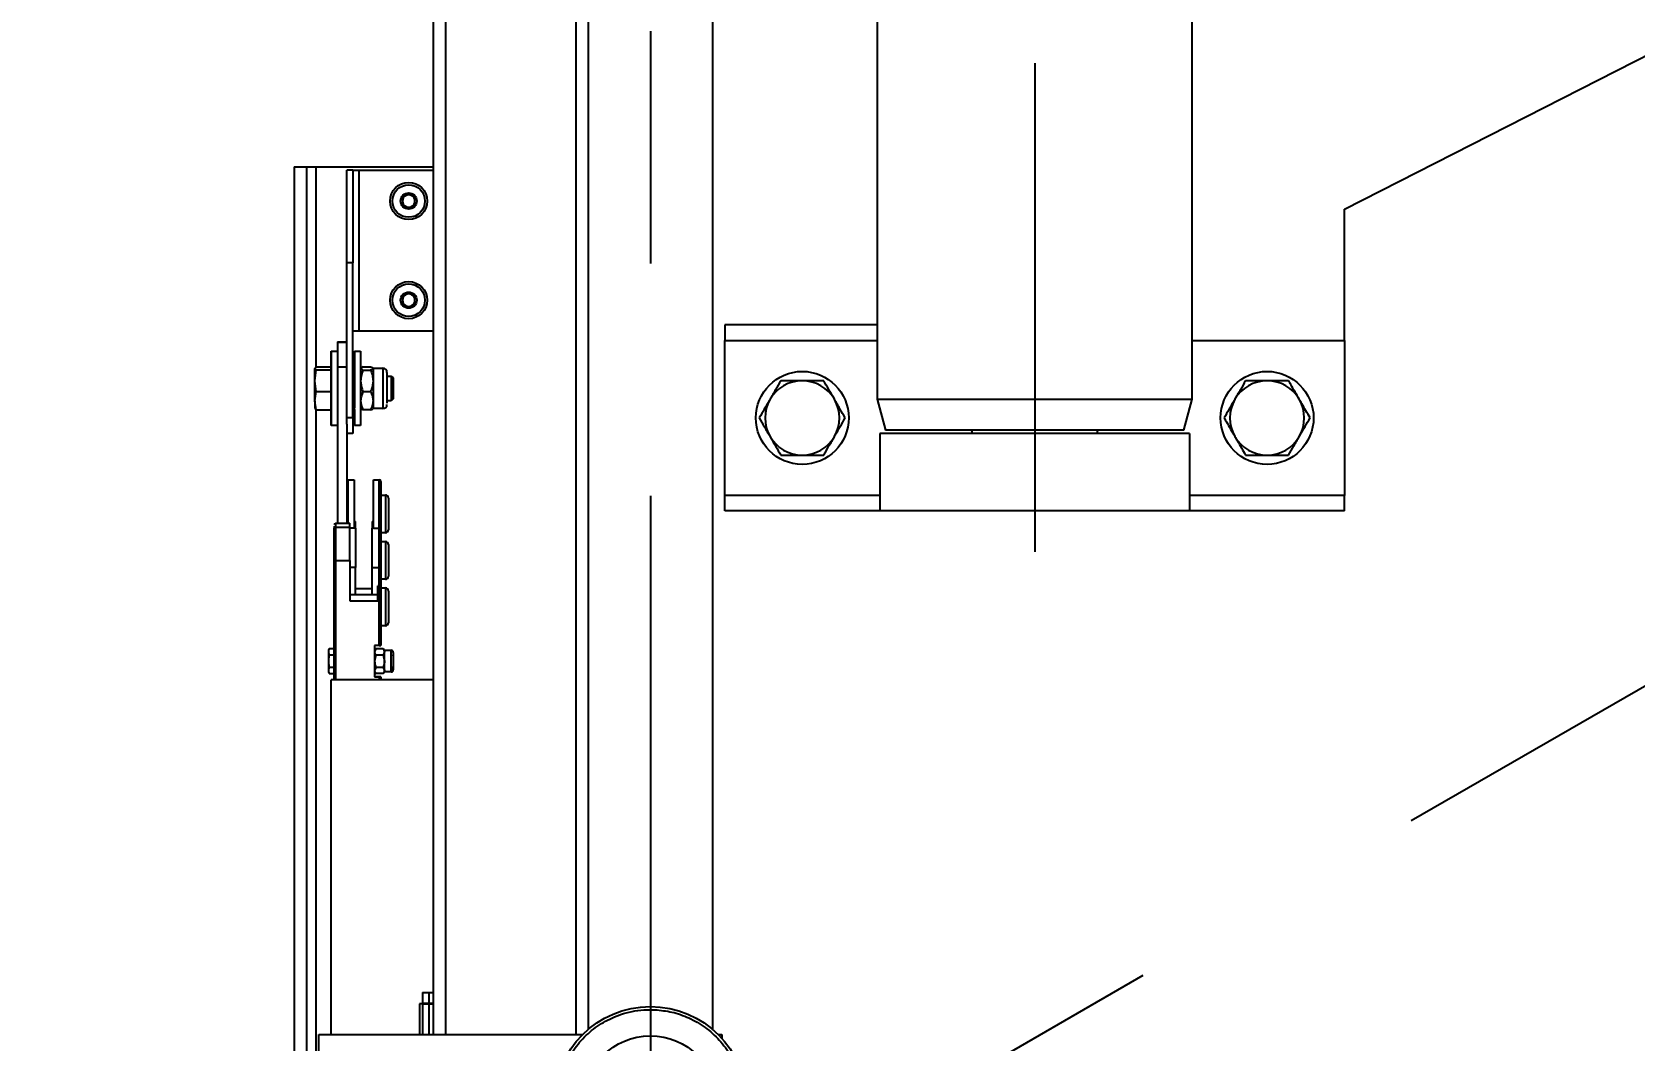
# Model space of a CAD drawing. Header units: inches. Extents: x -347369 to -260369, y 119522 to 149869.
# Drawn here: x -287754 to -287236, y 137729 to 138054 of the extents above; entities that cross this region are included whole.
import ezdxf

# ---------------------------------------------------------------- set-up
doc = ezdxf.new("R2010")
doc.units = ezdxf.units.IN
doc.header["$LTSCALE"] = 300
doc.linetypes.add('CENTRO', pattern=[2, 1.25, -0.25, 0.25, -0.25])
for name, color, linetype in [('ASSI', 254, 'CENTRO'), ('QUOTE', 7, 'Continuous'), ('RULLIERE', 3, 'Continuous')]:
    doc.layers.add(name, color=color, linetype=linetype)
doc.styles.get("Standard").update_dxf_attribs({"font": 'romans.shx'})
doc.dimstyles.new('sc1a100', dxfattribs={"dimscale": 100, "dimtxt": 3, "dimasz": 3, "dimexe": 0, "dimexo": 0, "dimgap": 1, "dimtad": 1, "dimzin": 12, "dimdsep": 46, "dimtxsty": 'Standard', "dimblk": 'CLOSEDBLANK', "dimcen": 1, "dimclrd": 253, "dimclre": 253, "dimclrt": 2, "dimadec": 0, "dimazin": 3, "dimtfac": 1, "dimtmove": 0, "dimatfit": 1, "dimldrblk": 'CLOSEDBLANK', "dimfxl": 1, "dimtolj": 1, "dimtzin": 0, "dimarcsym": 0})

# ---------------------------------------------------------------- blocks, each defined once
blk = doc.blocks.new('_ClosedBlank')
at = {"color": 0, "linetype": 'ByBlock', "lineweight": -2}
for p, q in [((-1, 0.1667), (0, 0)), ((-1, 0.1667), (-1, -0.1667)), ((0, 0), (-1, -0.1667))]:
    blk.add_line(p, q, dxfattribs=at)
blk = doc.blocks.new('*D27')
at = {"layer": 'Defpoints', "color": 0, "transparency": 16777216}
for p in [(-285230.17, 140399.66), (-284017.73, 139699.66), (-287395.23, 137749.66), (-287103.2, 136767.46), (-285230.17, 136499.66)]:
    blk.add_point(p, dxfattribs=at)
at = {"layer": 'QUOTE', "color": 253, "lineweight": -2, "transparency": 16777216}
for p, q in [((-287395.23, 137749.66), (-287753.7, 137542.69)), ((-285230.17, 136499.66), (-285230.17, 136085.73))]:
    blk.add_line(p, q, dxfattribs=at)
blk.add_arc((-285230.17, 138999.66), 2913.92, 215.90144, 264.09856, dxfattribs=at)
at = {"layer": 'QUOTE', "color": 253, "lineweight": -2, "transparency": 16777216, "xscale": 300, "yscale": 300, "zscale": 300}
for p, rotation in [((-287753.7, 137542.69), 122.9507175305296), ((-285230.17, 136085.73), 357.0492824694705)]:
    blk.add_blockref('_ClosedBlank', p, dxfattribs=dict(at, rotation=rotation))
at = {"layer": 'QUOTE', "color": 2, "transparency": 16777216, "insert": (-286562.13, 136692.63), "char_height": 300, "attachment_point": 5, "rotation": 330}
blk.add_mtext('\\A1;60°', dxfattribs=at)
blk = doc.blocks.new('A$Cda148bbc')
at = {"layer": 'ASSI'}
blk.add_line((0, -2400), (0, 1400), dxfattribs=at)
blk = doc.blocks.new('72810824170')
at = {"layer": 'ASSI'}
blk.add_line((-2200, 244.52), (-2200, -1113.22), dxfattribs=at)
at = {"layer": 'RULLIERE'}
for p, q in [((-2250.8, 134), (-2250.8, -1064)), ((-2149.2, -1064), (-2149.2, 134)), ((-2100, -1002.62), (-1300, -595)), ((-2100, -1045), (-2100, -1002.62)), ((-2250.8, -1040), (-2300, -1040)), ((-2300, -1040), (-2300, -1045)), ((-2300, -1095), (-2300, -1045)), ((-2300, -1045), (-2250.8, -1045)), ((-2149.2, -1045), (-2100, -1045)), ((-2100, -1045), (-2100, -1095)), ((-2250.8, -1064), (-2248.12, -1074)), ((-2250.8, -1064), (-2149.2, -1064)), ((-2151.88, -1074), (-2149.2, -1064)), ((-2150, -1075), (-2250, -1075)), ((-2250, -1075), (-2250, -1100)), ((-2151.88, -1074), (-2248.12, -1074)), ((-2220.43, -1074), (-2220.15, -1075)), ((-2179.85, -1075), (-2179.57, -1074)), ((-2150, -1075), (-2150, -1100)), ((-2250, -1095), (-2300, -1095)), ((-2300, -1100), (-2300, -1095)), ((-2100, -1095), (-2150, -1095)), ((-2100, -1100), (-2100, -1095)), ((-2250, -1100), (-2300, -1100)), ((-2150, -1100), (-2250, -1100)), ((-2100, -1100), (-2150, -1100))]:
    blk.add_line(p, q, dxfattribs=at)
for centre in [(-2275, -1070), (-2125, -1070)]:
    blk.add_circle(centre, 15, dxfattribs=at)
for centre, start, end in [((-2275, -1070), 90, 150), ((-2275, -1070), 30, 90), ((-2125, -1070), 90, 150), ((-2125, -1070), 30, 90), ((-2275, -1070), 150, 210), ((-2275, -1070), 330, 30), ((-2125, -1070), 150, 210), ((-2125, -1070), 330, 30), ((-2275, -1070), 210, 270), ((-2275, -1070), 270, 330), ((-2125, -1070), 210, 270), ((-2125, -1070), 270, 330)]:
    blk.add_arc(centre, 12, start, end, dxfattribs=at)
for points, knots in [([(-2281.93, -1058), (-2282.49, -1058.97), (-2283.63, -1060.94), (-2284.8, -1062.97), (-2285.39, -1064)], [0, 0, 0, 0, 0.495458, 1, 1, 1, 1]), ([(-2275, -1058), (-2275.54, -1058), (-2277.89, -1058), (-2280.17, -1058), (-2281.93, -1058)], [0, 0, 0, 0, 0.232367, 1, 1, 1, 1]), ([(-2268.07, -1058), (-2268.55, -1058), (-2269.91, -1058), (-2272.22, -1058), (-2274.07, -1058), (-2275, -1058)], [0, 0, 0, 0, 0.211364, 0.60308, 1, 1, 1, 1]), ([(-2264.61, -1064), (-2264.69, -1063.86), (-2265.31, -1062.78), (-2266.48, -1060.75), (-2267.54, -1058.92), (-2268.07, -1058)], [0, 0, 0, 0, 0.0700986, 0.5307888, 1, 1, 1, 1]), ([(-2131.93, -1058), (-2132.49, -1058.97), (-2133.63, -1060.94), (-2134.8, -1062.97), (-2135.39, -1064)], [0, 0, 0, 0, 0.495458, 1, 1, 1, 1]), ([(-2125, -1058), (-2125.16, -1058), (-2126.41, -1058), (-2128.75, -1058), (-2130.86, -1058), (-2131.93, -1058)], [0, 0, 0, 0, 0.070099, 0.530789, 1, 1, 1, 1]), ([(-2118.07, -1058), (-2119.2, -1058), (-2121.47, -1058), (-2123.82, -1058), (-2125, -1058)], [0, 0, 0, 0, 0.495458, 1, 1, 1, 1]), ([(-2114.61, -1064), (-2115.07, -1063.21), (-2115.99, -1061.6), (-2117.15, -1059.6), (-2117.83, -1058.41), (-2118.07, -1058)], [0, 0, 0, 0, 0.3913676, 0.7886364, 1, 1, 1, 1]), ([(-2285.39, -1064), (-2285.47, -1064.14), (-2286.1, -1065.22), (-2287.27, -1067.25), (-2288.32, -1069.08), (-2288.86, -1070)], [0, 0, 0, 0, 0.070099, 0.530789, 1, 1, 1, 1]), ([(-2261.14, -1070), (-2261.71, -1069.03), (-2262.84, -1067.06), (-2264.02, -1065.03), (-2264.61, -1064)], [0, 0, 0, 0, 0.495458, 1, 1, 1, 1]), ([(-2135.39, -1064), (-2135.47, -1064.14), (-2136.1, -1065.22), (-2137.27, -1067.25), (-2138.32, -1069.08), (-2138.86, -1070)], [0, 0, 0, 0, 0.070099, 0.530789, 1, 1, 1, 1]), ([(-2111.14, -1070), (-2112.02, -1068.48), (-2113.16, -1066.5), (-2114.34, -1064.47), (-2114.61, -1064)], [0, 0, 0, 0, 0.7676328, 1, 1, 1, 1]), ([(-2288.86, -1070), (-2288.29, -1070.97), (-2287.16, -1072.94), (-2285.98, -1074.97), (-2285.39, -1076)], [0, 0, 0, 0, 0.495458, 1, 1, 1, 1]), ([(-2264.61, -1076), (-2264.53, -1075.86), (-2263.9, -1074.78), (-2262.73, -1072.75), (-2261.68, -1070.92), (-2261.14, -1070)], [0, 0, 0, 0, 0.070099, 0.530789, 1, 1, 1, 1]), ([(-2138.86, -1070), (-2138.62, -1070.41), (-2137.94, -1071.59), (-2136.78, -1073.59), (-2135.86, -1075.19), (-2135.39, -1076)], [0, 0, 0, 0, 0.211364, 0.60308, 1, 1, 1, 1]), ([(-2114.61, -1076), (-2114.53, -1075.86), (-2113.9, -1074.78), (-2112.73, -1072.75), (-2111.68, -1070.92), (-2111.14, -1070)], [0, 0, 0, 0, 0.070099, 0.530789, 1, 1, 1, 1]), ([(-2285.39, -1076), (-2285.31, -1076.14), (-2284.69, -1077.22), (-2283.52, -1079.25), (-2282.46, -1081.08), (-2281.93, -1082)], [0, 0, 0, 0, 0.070099, 0.530789, 1, 1, 1, 1]), ([(-2268.07, -1082), (-2267.51, -1081.03), (-2266.37, -1079.06), (-2265.2, -1077.03), (-2264.61, -1076)], [0, 0, 0, 0, 0.495458, 1, 1, 1, 1]), ([(-2135.39, -1076), (-2135.12, -1076.47), (-2133.95, -1078.5), (-2132.81, -1080.48), (-2131.93, -1082)], [0, 0, 0, 0, 0.232367, 1, 1, 1, 1]), ([(-2118.07, -1082), (-2117.51, -1081.03), (-2116.37, -1079.06), (-2115.2, -1077.03), (-2114.61, -1076)], [0, 0, 0, 0, 0.495458, 1, 1, 1, 1]), ([(-2281.93, -1082), (-2280.17, -1082), (-2277.89, -1082), (-2275.54, -1082), (-2275, -1082)], [0, 0, 0, 0, 0.767633, 1, 1, 1, 1]), ([(-2275, -1082), (-2274.08, -1082), (-2272.23, -1082), (-2269.92, -1082), (-2268.55, -1082), (-2268.07, -1082)], [0, 0, 0, 0, 0.391368, 0.788636, 1, 1, 1, 1]), ([(-2131.93, -1082), (-2130.8, -1082), (-2128.53, -1082), (-2126.18, -1082), (-2125, -1082)], [0, 0, 0, 0, 0.495458, 1, 1, 1, 1]), ([(-2125, -1082), (-2124.84, -1082), (-2123.59, -1082), (-2121.25, -1082), (-2119.14, -1082), (-2118.07, -1082)], [0, 0, 0, 0, 0.070099, 0.530789, 1, 1, 1, 1])]:
    blk.add_open_spline(points, degree=3, knots=knots, dxfattribs=at)
blk = doc.blocks.new('90-2630 (R10) - SX')
at = {"layer": 'ASSI'}
blk.add_line((-124, 104.8), (-124, -1539.07), dxfattribs=at)
at = {"layer": 'RULLIERE', "color": 254}
for p, q in [((-194, -1269), (-194, 91)), ((-190, -1269), (-190, 91)), ((-148, -1269), (-148, 11.38)), ((-144, -1267.31), (-144, -29)), ((-104, -899), (-104, -1267.31)), ((-239, -989), (-235, -989)), ((-239, -989), (-239, -1489)), ((-235, -989), (-235, -1343.8)), ((-235, -989), (-232, -989)), ((-232, -989), (-194, -989)), ((-232, -989), (-232, -1053.68)), ((-220, -990), (-222, -990)), ((-222, -1020), (-222, -990)), ((-220, -990), (-220, -1020)), ((-220, -990), (-218, -990)), ((-218, -990), (-194, -990)), ((-218, -1042), (-218, -990)), ((-202, -997.69), (-204, -998.85)), ((-200, -998.85), (-202, -997.69)), ((-204, -998.85), (-204, -1001.15)), ((-204, -1001.15), (-202, -1002.31)), ((-202, -1002.31), (-200, -1001.15)), ((-200, -1001.15), (-200, -998.85)), ((-220, -1020), (-222, -1020)), ((-222, -1070), (-222, -1020)), ((-220, -1070), (-220, -1020)), ((-202, -1029.69), (-204, -1030.85)), ((-204, -1030.85), (-204, -1033.15)), ((-204, -1033.15), (-202, -1034.31)), ((-200, -1030.85), (-202, -1029.69)), ((-202, -1034.31), (-200, -1033.15)), ((-200, -1033.15), (-200, -1030.85)), ((-218, -1042), (-220, -1042)), ((-194, -1042), (-218, -1042)), ((-227, -1048.5), (-225, -1048.5)), ((-227, -1048.61), (-227, -1048.51)), ((-227, -1048.51), (-227, -1048.78)), ((-227, -1049.07), (-227, -1048.61)), ((-227, -1048.78), (-227, -1049.4)), ((-227, -1049.88), (-227, -1049.07)), ((-227, -1049.4), (-227, -1050.36)), ((-227, -1051.01), (-227, -1049.88)), ((-225, -1045.49), (-222, -1045.49)), ((-225, -1045.49), (-225, -1045.51)), ((-225, -1045.51), (-222, -1045.51)), ((-225, -1045.51), (-225, -1053.52)), ((-219.5, -1048.5), (-217.5, -1048.5)), ((-219.5, -1048.61), (-219.5, -1048.51)), ((-219.5, -1048.51), (-219.5, -1048.78)), ((-219.5, -1049.07), (-219.5, -1048.61)), ((-219.5, -1048.78), (-219.5, -1049.4)), ((-219.5, -1049.88), (-219.5, -1049.07)), ((-219.5, -1049.4), (-219.5, -1050.36)), ((-219.5, -1051.01), (-219.5, -1049.88)), ((-217.5, -1048.5), (-217.5, -1048.61)), ((-217.5, -1048.61), (-217.5, -1049.07)), ((-217.5, -1049.07), (-217.5, -1049.88)), ((-217.5, -1049.88), (-217.5, -1051.01)), ((-232.3, -1054.06), (-231.9, -1053.56)), ((-231.9, -1054.56), (-232.3, -1054.06)), ((-232.3, -1058.03), (-232.3, -1054.06)), ((-232.3, -1058.03), (-231.9, -1054.56)), ((-231.9, -1053.56), (-227, -1053.56)), ((-227, -1054.56), (-231.9, -1054.56)), ((-227, -1050.36), (-227, -1051.62)), ((-227, -1052.42), (-227, -1051.01)), ((-227, -1051.62), (-227, -1053.16)), ((-227, -1054.09), (-227, -1052.42)), ((-227, -1053.16), (-227, -1053.56)), ((-227, -1053.56), (-227, -1054.56)), ((-227, -1055.95), (-227, -1054.09)), ((-227, -1054.56), (-227, -1061.51)), ((-225, -1053.52), (-222, -1053.52)), ((-225, -1053.52), (-225, -1104.03)), ((-220, -1053.5), (-219.75, -1053.5)), ((-219.75, -1053.5), (-219.5, -1053.75)), ((-219.75, -1053.5), (-219.75, -1066.98)), ((-219.5, -1050.36), (-219.5, -1051.62)), ((-219.5, -1052.42), (-219.5, -1051.01)), ((-219.5, -1051.62), (-219.5, -1053.16)), ((-219.5, -1054.09), (-219.5, -1052.42)), ((-219.5, -1053.16), (-219.5, -1053.75)), ((-219.5, -1053.75), (-219.5, -1066.75)), ((-219.5, -1055.95), (-219.5, -1054.09)), ((-217.5, -1051.01), (-217.5, -1052.42)), ((-217.5, -1052.42), (-217.5, -1054.09)), ((-217.5, -1054), (-217.43, -1053.91)), ((-217.5, -1054.09), (-217.5, -1055.95)), ((-216.7, -1053.56), (-217.27, -1053.8)), ((-216.7, -1053.56), (-214.3, -1053.56)), ((-216.7, -1054.56), (-214.3, -1054.56)), ((-213.57, -1053.91), (-213.5, -1054)), ((-213.5, -1054), (-210.33, -1054)), ((-213.5, -1054), (-213.5, -1054)), ((-213.5, -1054), (-213.5, -1054.06)), ((-213.5, -1054.06), (-213.5, -1054.23)), ((-213.5, -1054.23), (-213.5, -1054.5)), ((-213.5, -1054.5), (-213.5, -1054.88)), ((-213.5, -1054.88), (-213.5, -1055.36)), ((-210.33, -1054), (-210.33, -1054)), ((-210.33, -1054), (-210.33, -1054.2)), ((-210.33, -1054.2), (-210.33, -1054.75)), ((-210.33, -1054.75), (-210.33, -1055.6)), ((-231.9, -1061.51), (-232.3, -1058.03)), ((-232.3, -1064.48), (-232.3, -1058.03)), ((-227, -1057.95), (-227, -1055.95)), ((-227, -1056.25), (-227, -1056.42)), ((-227, -1056.42), (-227, -1056.95)), ((-227, -1056.95), (-227, -1057.8)), ((-227, -1057.8), (-227, -1058.89)), ((-227, -1060.02), (-227, -1057.95)), ((-227, -1058.89), (-227, -1060.12)), ((-227, -1062.11), (-227, -1060.02)), ((-227, -1060.12), (-227, -1061.38)), ((-219.5, -1057.95), (-219.5, -1055.95)), ((-219.5, -1056.25), (-219.5, -1056.42)), ((-219.5, -1056.42), (-219.5, -1056.95)), ((-219.5, -1056.95), (-219.5, -1057.8)), ((-219.5, -1057.8), (-219.5, -1058.89)), ((-219.5, -1060.02), (-219.5, -1057.95)), ((-219.5, -1058.89), (-219.5, -1060.12)), ((-219.5, -1062.11), (-219.5, -1060.02)), ((-219.5, -1060.12), (-219.5, -1061.38)), ((-217.5, -1055.95), (-217.5, -1057.95)), ((-217.5, -1057.95), (-217.5, -1060.02)), ((-217.5, -1060.02), (-217.5, -1062.11)), ((-213.5, -1055.36), (-213.5, -1055.92)), ((-213.5, -1055.92), (-213.5, -1056.56)), ((-213.5, -1056.56), (-213.5, -1057.27)), ((-213.5, -1057.27), (-213.5, -1058.03)), ((-213.5, -1058.03), (-213.5, -1058.84)), ((-213.5, -1058.84), (-213.5, -1059.67)), ((-213.5, -1059.67), (-213.5, -1060.52)), ((-210.33, -1055.6), (-210.33, -1056.71)), ((-210.33, -1056.71), (-210.33, -1058.03)), ((-210.33, -1058.03), (-210.33, -1059.49)), ((-210.33, -1059.49), (-210.33, -1061)), ((-209, -1056.5), (-207.6, -1056.5)), ((-207.6, -1056.5), (-207, -1057.1)), ((-207.6, -1056.5), (-207.6, -1064.2)), ((-207, -1057.1), (-207, -1063.65)), ((-232.3, -1064.48), (-231.9, -1061.51)), ((-231.9, -1067.44), (-232.3, -1064.48)), ((-232.3, -1064.48), (-232.3, -1067)), ((-231.9, -1061.51), (-227, -1061.51)), ((-227, -1061.38), (-227, -1062.57)), ((-227, -1061.51), (-227, -1067.44)), ((-227, -1064.15), (-227, -1062.11)), ((-227, -1062.57), (-227, -1063.57)), ((-227, -1063.57), (-227, -1064.3)), ((-227, -1066.08), (-227, -1064.15)), ((-227, -1064.3), (-227, -1064.43)), ((-219.5, -1061.38), (-219.5, -1062.57)), ((-219.5, -1064.15), (-219.5, -1062.11)), ((-219.5, -1062.57), (-219.5, -1063.57)), ((-219.5, -1063.57), (-219.5, -1064.3)), ((-219.5, -1066.08), (-219.5, -1064.15)), ((-219.5, -1064.3), (-219.5, -1064.43)), ((-217.5, -1062.11), (-217.5, -1064.15)), ((-217.5, -1064.15), (-217.5, -1066.08)), ((-216.7, -1061.51), (-214.3, -1061.51)), ((-213.5, -1060.52), (-213.5, -1061.37)), ((-213.5, -1061.37), (-213.5, -1062.2)), ((-213.5, -1062.2), (-213.5, -1063.01)), ((-213.5, -1063.01), (-213.5, -1063.77)), ((-213.5, -1063.77), (-213.5, -1064.48)), ((-213.5, -1064.48), (-213.5, -1065.11)), ((-213.5, -1065.11), (-213.5, -1065.67)), ((-210.33, -1061), (-210.33, -1062.48)), ((-210.33, -1062.48), (-210.33, -1063.85)), ((-210.33, -1063.85), (-210.33, -1065.05)), ((-210.33, -1065.05), (-210.33, -1065.99)), ((-207.6, -1064.5), (-209, -1064.5)), ((-207, -1063.9), (-207.6, -1064.5)), ((-207.6, -1064.2), (-207.6, -1064.5)), ((-207, -1063.65), (-207, -1063.9)), ((-232.3, -1066.94), (-231.9, -1067.44)), ((-232, -1067.32), (-232, -1337.25)), ((-231.9, -1067.44), (-227, -1067.44)), ((-227, -1067.84), (-227, -1066.08)), ((-227, -1067.44), (-227, -1068.58)), ((-227, -1069.38), (-227, -1067.84)), ((-227, -1068.58), (-227, -1069.99)), ((-227, -1070.64), (-227, -1069.38)), ((-227, -1069.99), (-227, -1071.12)), ((-227, -1071.6), (-227, -1070.64)), ((-220, -1070), (-222, -1070)), ((-222, -1072.01), (-222, -1070)), ((-219.75, -1067.5), (-220, -1067.5)), ((-220, -1070), (-220, -1075)), ((-219.75, -1066.98), (-219.75, -1067.5)), ((-219.5, -1067.25), (-219.75, -1067.5)), ((-219.5, -1067.84), (-219.5, -1066.08)), ((-219.5, -1067.25), (-219.5, -1068.58)), ((-219.5, -1069.38), (-219.5, -1067.84)), ((-219.5, -1068.58), (-219.5, -1069.99)), ((-219.5, -1070.64), (-219.5, -1069.38)), ((-219.5, -1069.99), (-219.5, -1071.12)), ((-219.5, -1071.6), (-219.5, -1070.64)), ((-217.5, -1066.08), (-217.5, -1067.84)), ((-217.43, -1067.09), (-217.5, -1067)), ((-217.5, -1067.84), (-217.5, -1069.38)), ((-217.5, -1069.38), (-217.5, -1070.64)), ((-217.5, -1070.64), (-217.5, -1071.6)), ((-214.3, -1067.44), (-216.7, -1067.44)), ((-213.5, -1067), (-213.57, -1067.09)), ((-213.5, -1065.67), (-213.5, -1066.14)), ((-213.5, -1066.14), (-213.5, -1066.51)), ((-213.5, -1066.51), (-213.5, -1066.78)), ((-213.5, -1066.78), (-213.5, -1066.95)), ((-213.5, -1066.95), (-213.5, -1067)), ((-210.33, -1067), (-213.5, -1067)), ((-210.33, -1065.99), (-210.33, -1066.65)), ((-210.33, -1066.65), (-210.33, -1066.97)), ((-210.33, -1066.97), (-210.33, -1067)), ((-227, -1071.12), (-227, -1071.93)), ((-227, -1072.22), (-227, -1071.6)), ((-227, -1071.93), (-227, -1072.39)), ((-227, -1072.49), (-227, -1072.22)), ((-227, -1072.39), (-227, -1072.49)), ((-225, -1072.5), (-227, -1072.5)), ((-225, -1071.6), (-225, -1072.22)), ((-225, -1072.22), (-225, -1072.49)), ((-225, -1072.49), (-225, -1072.5)), ((-222, -1072.01), (-222, -1104.03)), ((-220, -1075), (-222, -1075)), ((-219.5, -1071.12), (-219.5, -1071.93)), ((-219.5, -1072.22), (-219.5, -1071.6)), ((-219.5, -1071.93), (-219.5, -1072.39)), ((-219.5, -1072.49), (-219.5, -1072.22)), ((-219.5, -1072.39), (-219.5, -1072.49)), ((-217.5, -1072.5), (-219.5, -1072.5)), ((-217.5, -1071.6), (-217.5, -1072.22)), ((-217.5, -1072.22), (-217.5, -1072.49)), ((-217.5, -1072.49), (-217.5, -1072.5)), ((-221.5, -1090), (-219.6, -1090)), ((-221.5, -1104.03), (-221.5, -1090)), ((-219.6, -1090), (-219.6, -1105.62)), ((-213.4, -1090), (-211.5, -1090)), ((-213.4, -1105.62), (-213.4, -1090)), ((-211.5, -1105.62), (-211.5, -1090)), ((-211, -1094.9), (-209.5, -1094.9)), ((-209.5, -1094.9), (-209.5, -1107.1)), ((-226, -1105.5), (-225.99, -1105.46)), ((-225.99, -1105.46), (-225.96, -1105.43)), ((-225.96, -1105.43), (-225.92, -1105.4)), ((-225.92, -1105.4), (-225.85, -1105.37)), ((-225.85, -1105.37), (-225.78, -1105.35)), ((-225.78, -1105.35), (-225.69, -1105.34)), ((-225.69, -1105.34), (-225.6, -1105.33)), ((-225.6, -1105.33), (-225.5, -1105.32)), ((-225.5, -1104.03), (-221, -1104.03)), ((-225.5, -1105.32), (-225.5, -1104.03)), ((-225.5, -1116.03), (-225.5, -1105.32)), ((-225.5, -1105.32), (-221, -1105.32)), ((-221, -1105.32), (-221, -1104.03)), ((-221, -1116.03), (-221, -1105.32)), ((-219.6, -1105.62), (-221, -1105.62)), ((-219.6, -1103.48), (-219.21, -1103.48)), ((-219.6, -1103.52), (-219.21, -1103.52)), ((-219.21, -1105.57), (-219.6, -1105.57)), ((-219.21, -1103.52), (-219.21, -1103.48)), ((-219.21, -1105.57), (-219.21, -1103.52)), ((-219.21, -1105.57), (-219.21, -1118.32)), ((-213.83, -1103.52), (-213.4, -1103.52)), ((-213.83, -1103.52), (-213.83, -1105.57)), ((-213.83, -1118.32), (-213.83, -1105.57)), ((-213.4, -1105.57), (-213.83, -1105.57)), ((-213.8, -1103.48), (-213.4, -1103.48)), ((-213.8, -1103.48), (-213.8, -1103.52)), ((-213.4, -1105.62), (-211.5, -1105.62)), ((-211.5, -1118.32), (-211.5, -1105.62)), ((-209.5, -1107.1), (-211, -1107.1)), ((-211, -1109.9), (-209.5, -1109.9)), ((-209.5, -1109.9), (-209.5, -1122.1)), ((-226, -1154.6), (-226, -1116.03)), ((-225.5, -1154.6), (-225.5, -1116.03)), ((-225.5, -1116.03), (-221, -1116.03)), ((-221, -1116.03), (-221, -1129.04)), ((-219.21, -1118.32), (-221, -1118.32)), ((-219.21, -1127.04), (-219.21, -1118.32)), ((-213.83, -1127.04), (-213.83, -1118.32)), ((-213.83, -1118.32), (-211.5, -1118.32)), ((-211.5, -1124.21), (-211.5, -1118.32)), ((-211, -1118.32), (-211, -1124.71)), ((-209.5, -1122.1), (-211, -1122.1)), ((-221, -1127.04), (-212, -1127.04)), ((-213.83, -1125.16), (-219.21, -1125.16)), ((-212, -1126.21), (-212, -1124.21)), ((-211.5, -1124.21), (-212, -1124.21)), ((-212, -1124.21), (-212, -1124.21)), ((-212, -1124.21), (-211.5, -1124.21)), ((-212, -1129.04), (-212, -1126.21)), ((-212, -1126.21), (-211.5, -1126.21)), ((-211.5, -1126.21), (-211.5, -1124.21)), ((-211.5, -1124.21), (-211.5, -1124.21)), ((-211.5, -1143.43), (-211.5, -1126.21)), ((-211, -1124.9), (-209.5, -1124.9)), ((-211, -1126.21), (-211, -1143.43)), ((-209.5, -1124.9), (-209.5, -1137.1)), ((-221, -1129.04), (-212, -1129.04)), ((-209.5, -1137.1), (-211, -1137.1)), ((-227.8, -1145.01), (-227.61, -1144.47)), ((-227.8, -1145.48), (-227.61, -1144.47)), ((-227.8, -1145.04), (-227.8, -1145.01)), ((-227.8, -1145.01), (-227.8, -1145.01)), ((-227.8, -1145.13), (-227.8, -1145.04)), ((-227.8, -1145.28), (-227.8, -1145.13)), ((-227.8, -1145.48), (-227.8, -1145.28)), ((-227.61, -1146.49), (-227.8, -1145.48)), ((-227.8, -1145.73), (-227.8, -1145.48)), ((-227.8, -1146.04), (-227.8, -1145.73)), ((-227.8, -1146.38), (-227.8, -1146.04)), ((-227.8, -1146.76), (-227.8, -1146.38)), ((-227.8, -1148.51), (-227.61, -1146.49)), ((-227.8, -1147.17), (-227.8, -1146.76)), ((-227.8, -1147.61), (-227.8, -1147.17)), ((-227.8, -1148.05), (-227.8, -1147.61)), ((-227.8, -1148.51), (-227.8, -1148.05)), ((-227.61, -1144.45), (-227.61, -1144.45)), ((-227.61, -1144.45), (-226, -1144.45)), ((-227.61, -1144.47), (-226, -1144.47)), ((-227.61, -1146.49), (-226, -1146.49)), ((-213, -1143.43), (-213, -1153.63)), ((-211.5, -1143.43), (-213, -1143.43)), ((-213, -1145.01), (-212.6, -1144.47)), ((-212.6, -1144.47), (-213, -1145.48)), ((-212.6, -1146.49), (-213, -1148.51)), ((-212.6, -1144.45), (-212.6, -1144.45)), ((-212.6, -1144.45), (-210.2, -1144.45)), ((-212.6, -1144.47), (-210.2, -1144.47)), ((-212.6, -1146.49), (-210.2, -1146.49)), ((-210.2, -1144.47), (-209.8, -1145.01)), ((-210.2, -1144.47), (-209.8, -1145.48)), ((-210.2, -1146.49), (-209.8, -1148.51)), ((-209.8, -1144.99), (-207.67, -1144.99)), ((-209.8, -1145.01), (-209.8, -1144.99)), ((-209.8, -1145.01), (-207.67, -1145.01)), ((-209.8, -1145.04), (-209.8, -1145.01)), ((-209.8, -1145.01), (-209.8, -1145.01)), ((-209.8, -1145.13), (-209.8, -1145.04)), ((-209.8, -1145.28), (-209.8, -1145.13)), ((-209.8, -1145.48), (-209.8, -1145.28)), ((-209.8, -1145.73), (-209.8, -1145.48)), ((-209.8, -1146.04), (-209.8, -1145.73)), ((-209.8, -1146.38), (-209.8, -1146.04)), ((-209.8, -1146.76), (-209.8, -1146.38)), ((-209.8, -1147.17), (-209.8, -1146.76)), ((-209.8, -1147.61), (-209.8, -1147.17)), ((-209.8, -1148.05), (-209.8, -1147.61)), ((-209.8, -1148.51), (-209.8, -1148.05)), ((-207.67, -1145.01), (-207.67, -1144.99)), ((-207.67, -1145.06), (-207.67, -1145.01)), ((-207.67, -1145.43), (-207.67, -1145.06)), ((-207.67, -1146.14), (-207.67, -1145.43)), ((-207.67, -1147.11), (-207.67, -1146.14)), ((-207.67, -1148.22), (-207.67, -1147.11)), ((-207.67, -1149.37), (-207.67, -1148.22)), ((-207, -1146.66), (-207, -1146.51)), ((-207, -1146.51), (-207, -1146.66)), ((-207, -1146.81), (-207, -1146.66)), ((-207, -1146.66), (-207, -1147.1)), ((-207, -1147.1), (-207, -1147.74)), ((-207, -1147.74), (-207, -1148.51)), ((-227.61, -1150.53), (-227.8, -1148.51)), ((-227.8, -1148.97), (-227.8, -1148.51)), ((-227.8, -1149.42), (-227.8, -1148.97)), ((-227.8, -1149.85), (-227.8, -1149.42)), ((-227.8, -1150.26), (-227.8, -1149.85)), ((-227.8, -1150.64), (-227.8, -1150.26)), ((-227.8, -1151.54), (-227.61, -1150.53)), ((-227.8, -1150.99), (-227.8, -1150.64)), ((-227.8, -1151.29), (-227.8, -1150.99)), ((-227.8, -1151.54), (-227.8, -1151.29)), ((-227.61, -1152.55), (-227.8, -1151.54)), ((-227.8, -1151.74), (-227.8, -1151.54)), ((-227.8, -1151.89), (-227.8, -1151.74)), ((-227.8, -1151.98), (-227.8, -1151.89)), ((-227.8, -1152.01), (-227.8, -1151.98)), ((-227.61, -1152.55), (-227.8, -1152.01)), ((-226, -1150.53), (-227.61, -1150.53)), ((-227.61, -1152.55), (-226, -1152.55)), ((-212.6, -1150.53), (-213, -1151.54)), ((-212.6, -1152.55), (-213, -1152.01)), ((-210.2, -1150.53), (-212.6, -1150.53)), ((-210.2, -1152.55), (-212.6, -1152.55)), ((-210.2, -1150.53), (-209.8, -1151.54)), ((-209.8, -1152.01), (-210.2, -1152.55)), ((-209.8, -1148.97), (-209.8, -1148.51)), ((-209.8, -1149.42), (-209.8, -1148.97)), ((-209.8, -1149.85), (-209.8, -1149.42)), ((-209.8, -1150.26), (-209.8, -1149.85)), ((-209.8, -1150.64), (-209.8, -1150.26)), ((-209.8, -1150.99), (-209.8, -1150.64)), ((-209.8, -1151.29), (-209.8, -1150.99)), ((-209.8, -1151.54), (-209.8, -1151.29)), ((-209.8, -1151.74), (-209.8, -1151.54)), ((-209.8, -1151.89), (-209.8, -1151.74)), ((-209.8, -1151.98), (-209.8, -1151.89)), ((-209.8, -1152.01), (-209.8, -1151.98)), ((-207.67, -1152.01), (-209.8, -1152.01)), ((-207.67, -1150.43), (-207.67, -1149.37)), ((-207.67, -1151.27), (-207.67, -1150.43)), ((-207.67, -1151.82), (-207.67, -1151.27)), ((-207.67, -1152.01), (-207.67, -1151.82)), ((-207, -1148.51), (-207, -1149.28)), ((-207, -1149.28), (-207, -1149.92)), ((-207, -1149.92), (-207, -1150.36)), ((-207, -1150.36), (-207, -1150.21)), ((-207, -1150.36), (-207, -1150.51)), ((-207, -1150.51), (-207, -1150.36)), ((-194, -1154.6), (-227, -1154.6)), ((-227, -1269), (-227, -1154.6)), ((-211, -1153.59), (-213, -1153.59)), ((-213, -1153.61), (-211, -1153.61)), ((-211, -1153.62), (-213, -1153.62)), ((-213, -1153.63), (-211.5, -1153.63)), ((-211.5, -1153.63), (-211.5, -1154.6)), ((-211.01, -1153.6), (-211, -1153.6)), ((-211, -1153.61), (-211, -1153.6)), ((-211, -1153.61), (-211, -1153.62)), ((-211, -1153.63), (-211, -1153.62)), ((-211, -1153.63), (-211, -1154.6)), ((-197.5, -1255.5), (-197.5, -1259)), ((-197.5, -1255.5), (-195.5, -1255.5)), ((-195.5, -1255.5), (-195.5, -1259)), ((-195.5, -1255.5), (-194, -1255.5)), ((-198.5, -1259.1), (-198.5, -1269)), ((-197.5, -1259.1), (-198.5, -1259.1)), ((-195.5, -1259), (-197.5, -1259)), ((-197.4, -1259.1), (-197.5, -1259)), ((-197.5, -1259.1), (-195.5, -1259.1)), ((-197.5, -1259.1), (-197.5, -1269)), ((-195.46, -1259.1), (-195.5, -1259)), ((-194, -1259), (-195.5, -1259)), ((-195.5, -1259.1), (-195.5, -1269)), ((-195.5, -1259.1), (-194, -1259.1)), ((-231, -1269), (-145.84, -1269)), ((-231, -1429), (-231, -1269)), ((-102.16, -1269), (-101, -1269)), ((-101, -1269), (-101, -1270.22))]:
    blk.add_line(p, q, dxfattribs=at)
for centre, radius in [((-202, -1000), 6), ((-202, -1000), 5.25), ((-202, -1000), 2.62), ((-202, -1032), 6), ((-202, -1032), 5.25), ((-202, -1032), 2.62), ((-124, -1291), 31), ((-124, -1291), 21.57)]:
    blk.add_circle(centre, radius, dxfattribs=at)
for centre, radius, start, end in [((-202, -1000), 2, 60, 120), ((-202, -1000), 2, 120, 180), ((-202, -1000), 2, 180, 240), ((-202, -1000), 2, 240, 300), ((-202, -1000), 2, 0, 60), ((-202, -1000), 2, 300, 0), ((-202, -1032), 2, 120, 180), ((-202, -1032), 2, 180, 240), ((-202, -1032), 2, 60, 120), ((-202, -1032), 2, 240, 300), ((-202, -1032), 2, 0, 60), ((-202, -1032), 2, 300, 0), ((-210.33, -1055.33), 1.33, 359.9999, 89.9999), ((-210.33, -1065.67), 1.33, 269.9999, 359.9999), ((-221.5, -1090.5), 0.5, 90, 180), ((-211.5, -1090.5), 0.5, 360, 90), ((-209.5, -1095.9), 1, 360, 90), ((-225.5, -1104.53), 0.5, 90, 180), ((-209.5, -1106.1), 1, 270, 360), ((-209.5, -1110.9), 1, 360, 90), ((-225.62, -972.79), 143.24, 269.85, 270.05), ((-211.38, -975.08), 143.24, 269.95, 270.15), ((-209.5, -1121.1), 1, 270, 360), ((-211.5, -1124.71), 0.5, 0, 90), ((-211.38, -982.97), 143.24, 269.95, 270.15), ((-209.5, -1125.9), 1, 360, 90), ((-209.5, -1136.1), 1, 270, 360), ((-211.38, -1000.19), 143.24, 269.95, 270.15), ((-207.67, -1145.66), 0.667, 359.9999, 89.9999), ((-207.67, -1145.68), 0.667, 359.9999, 89.9999), ((-207.67, -1151.34), 0.667, 269.9999, 359.9999), ((-211.38, -1010.39), 143.24, 269.95, 270.15)]:
    blk.add_arc(centre, radius, start, end, dxfattribs=at)
at = {"layer": 'RULLIERE', "color": 254, "extrusion": (0, 0, -1)}
blk.add_ellipse((-211.5, -1124.71), major_axis=(-0.5, 0), ratio=0.999127, start_param=1.570796, end_param=3.141593, dxfattribs=at)
at = {"layer": 'RULLIERE', "color": 254}
for points, knots in [([(-217.5, -1054.06), (-217.4, -1054.19), (-217.27, -1054.36), (-216.81, -1054.52), (-216.7, -1054.56)], [0, 0, 0, 0, 0.7569334, 1, 1, 1, 1]), ([(-216.7, -1054.56), (-216.92, -1055.11), (-217.37, -1056.24), (-217.46, -1057.43), (-217.5, -1058.03)], [0, 0, 0, 0, 0.491916, 1, 1, 1, 1]), ([(-214.3, -1053.56), (-214.08, -1053.64), (-213.63, -1053.8), (-213.54, -1053.97), (-213.5, -1054.06)], [0, 0, 0, 0, 0.491916, 1, 1, 1, 1]), ([(-213.5, -1054.06), (-213.6, -1054.19), (-213.73, -1054.36), (-214.19, -1054.52), (-214.3, -1054.56)], [0, 0, 0, 0, 0.756933, 1, 1, 1, 1]), ([(-214.3, -1054.56), (-214.08, -1055.11), (-213.63, -1056.24), (-213.54, -1057.43), (-213.5, -1058.03)], [0, 0, 0, 0, 0.491916, 1, 1, 1, 1]), ([(-217.5, -1058.03), (-217.4, -1058.94), (-217.27, -1060.13), (-216.81, -1061.24), (-216.7, -1061.51)], [0, 0, 0, 0, 0.756933, 1, 1, 1, 1]), ([(-213.5, -1058.03), (-213.6, -1058.94), (-213.73, -1060.13), (-214.19, -1061.24), (-214.3, -1061.51)], [0, 0, 0, 0, 0.756933, 1, 1, 1, 1]), ([(-209, -1055.33), (-209, -1055.35), (-209, -1055.38), (-209, -1055.7), (-209, -1056.21), (-209, -1057.09), (-209, -1058.49), (-209, -1060.14), (-209, -1061.49), (-209, -1062.51), (-209, -1063.44), (-209, -1064.49), (-209, -1064.97), (-209, -1065.28)], [0, 0, 0, 0, 0.073218, 0.14799, 0.222762, 0.29598, 0.431993, 0.568007, 0.641225, 0.715997, 0.790769, 0.863987, 1, 1, 1, 1]), ([(-216.7, -1061.51), (-216.92, -1061.98), (-217.37, -1062.94), (-217.46, -1063.96), (-217.5, -1064.48)], [0, 0, 0, 0, 0.491916, 1, 1, 1, 1]), ([(-217.5, -1064.48), (-217.4, -1065.25), (-217.27, -1066.26), (-216.81, -1067.21), (-216.7, -1067.44)], [0, 0, 0, 0, 0.756933, 1, 1, 1, 1]), ([(-214.3, -1061.51), (-214.08, -1061.98), (-213.63, -1062.94), (-213.54, -1063.96), (-213.5, -1064.48)], [0, 0, 0, 0, 0.491916, 1, 1, 1, 1]), ([(-213.5, -1064.48), (-213.6, -1065.25), (-213.73, -1066.26), (-214.19, -1067.21), (-214.3, -1067.44)], [0, 0, 0, 0, 0.756933, 1, 1, 1, 1]), ([(-216.7, -1067.44), (-216.93, -1067.36), (-217.29, -1067.24), (-217.37, -1067.11), (-217.4, -1067.06)], [0, 0, 0, 0, 0.638552, 1, 1, 1, 1]), ([(-214.3, -1067.44), (-214.07, -1067.36), (-213.71, -1067.24), (-213.63, -1067.11), (-213.6, -1067.06)], [0, 0, 0, 0, 0.638572, 1, 1, 1, 1]), ([(-222, -1090.53), (-222, -1090.52), (-222, -1090.42), (-222, -1090.83), (-222, -1091.85), (-222, -1093.62), (-222, -1095.99), (-222, -1098.89), (-222, -1101.6), (-222, -1103.43), (-222, -1104.03)], [0, 0, 0, 0, 0.014086, 0.162624, 0.31525, 0.470006, 0.624763, 0.777389, 0.925926, 1, 1, 1, 1]), ([(-211, -1090.53), (-211, -1090.52), (-211, -1090.42), (-211, -1090.85), (-211, -1091.89), (-211, -1093.67), (-211, -1096.07), (-211, -1098.98), (-211, -1102.24), (-211, -1104.65), (-211, -1105.84)], [0, 0, 0, 0, 0.015888, 0.154483, 0.296911, 0.441336, 0.585761, 0.728189, 0.866784, 1, 1, 1, 1]), ([(-208.5, -1095.9), (-208.5, -1095.97), (-208.5, -1096.08), (-208.5, -1096.71), (-208.5, -1097.37), (-208.5, -1098.19), (-208.5, -1099.38), (-208.5, -1101.01), (-208.5, -1102.63), (-208.5, -1103.82), (-208.5, -1104.64), (-208.5, -1105.29), (-208.5, -1105.93), (-208.5, -1106.03), (-208.5, -1106.1)], [0, 0, 0, 0, 0.119728, 0.18418, 0.25, 0.31582, 0.380272, 0.5, 0.619728, 0.68418, 0.75, 0.81582, 0.880272, 1, 1, 1, 1]), ([(-226, -1104.9), (-226, -1104.93), (-226, -1105.02), (-226, -1105.22), (-226, -1105.41), (-226, -1105.5)], [0, 0, 0, 0, 0.172133, 0.585887, 1, 1, 1, 1]), ([(-211.5, -1105.62), (-211.45, -1105.62), (-211.33, -1105.63), (-211.2, -1105.66), (-211.11, -1105.7), (-211.05, -1105.74), (-211.01, -1105.78), (-211, -1105.82), (-211, -1105.84)], [0, 0, 0, 0, 0.202981, 0.436812, 0.565921, 0.702824, 0.847519, 1, 1, 1, 1]), ([(-211, -1105.84), (-211, -1106.81), (-211, -1108.76), (-211, -1111.87), (-211, -1115.07), (-211, -1117.24), (-211, -1118.32)], [0, 0, 0, 0, 0.249989, 0.5, 0.749989, 1, 1, 1, 1]), ([(-208.5, -1110.9), (-208.5, -1110.97), (-208.5, -1111.08), (-208.5, -1111.71), (-208.5, -1112.37), (-208.5, -1113.19), (-208.5, -1114.38), (-208.5, -1116.01), (-208.5, -1117.63), (-208.5, -1118.82), (-208.5, -1119.64), (-208.5, -1120.29), (-208.5, -1120.93), (-208.5, -1121.03), (-208.5, -1121.1)], [0, 0, 0, 0, 0.119728, 0.18418, 0.25, 0.31582, 0.380272, 0.5, 0.619728, 0.68418, 0.75, 0.81582, 0.880272, 1, 1, 1, 1]), ([(-211, -1124.71), (-211, -1124.73), (-211, -1124.76), (-211, -1124.95), (-211, -1125.14), (-211, -1125.38), (-211, -1125.73), (-211, -1126.02), (-211, -1126.21)], [0, 0, 0, 0, 0.239443, 0.369607, 0.5, 0.630164, 0.760557, 1, 1, 1, 1]), ([(-208.5, -1125.9), (-208.5, -1125.97), (-208.5, -1126.08), (-208.5, -1126.71), (-208.5, -1127.37), (-208.5, -1128.19), (-208.5, -1129.38), (-208.5, -1131.01), (-208.5, -1132.63), (-208.5, -1133.82), (-208.5, -1134.64), (-208.5, -1135.29), (-208.5, -1135.93), (-208.5, -1136.03), (-208.5, -1136.1)], [0, 0, 0, 0, 0.119728, 0.18418, 0.25, 0.31582, 0.380272, 0.5, 0.619728, 0.68418, 0.75, 0.81582, 0.880272, 1, 1, 1, 1]), ([(-213, -1145.48), (-212.95, -1145.76), (-212.88, -1146.11), (-212.64, -1146.43), (-212.6, -1146.49)], [0, 0, 0, 0, 0.81455, 1, 1, 1, 1]), ([(-209.8, -1145.48), (-209.86, -1145.76), (-209.92, -1146.11), (-210.16, -1146.43), (-210.2, -1146.49)], [0, 0, 0, 0, 0.81455, 1, 1, 1, 1]), ([(-207, -1145.68), (-207, -1145.71), (-207, -1145.77), (-207, -1146.13), (-207, -1146.49), (-207, -1146.94), (-207, -1147.6), (-207, -1148.15), (-207, -1148.51)], [0, 0, 0, 0, 0.239443, 0.369661, 0.5, 0.630218, 0.760557, 1, 1, 1, 1]), ([(-213, -1148.51), (-212.95, -1149.07), (-212.88, -1149.76), (-212.64, -1150.41), (-212.6, -1150.53)], [0, 0, 0, 0, 0.81455, 1, 1, 1, 1]), ([(-213, -1151.54), (-212.95, -1151.82), (-212.88, -1152.17), (-212.64, -1152.49), (-212.6, -1152.55)], [0, 0, 0, 0, 0.81455, 1, 1, 1, 1]), ([(-209.8, -1148.51), (-209.86, -1149.07), (-209.92, -1149.76), (-210.16, -1150.41), (-210.2, -1150.53)], [0, 0, 0, 0, 0.81455, 1, 1, 1, 1]), ([(-209.8, -1151.54), (-209.86, -1151.82), (-209.92, -1152.17), (-210.16, -1152.49), (-210.2, -1152.55)], [0, 0, 0, 0, 0.81455, 1, 1, 1, 1]), ([(-207, -1148.51), (-207, -1148.87), (-207, -1149.42), (-207, -1150.08), (-207, -1150.53), (-207, -1150.89), (-207, -1151.25), (-207, -1151.3), (-207, -1151.34)], [0, 0, 0, 0, 0.239443, 0.369661, 0.5, 0.630218, 0.760557, 1, 1, 1, 1]), ([(-207, -1151.34), (-207, -1151.3), (-207, -1151.25), (-207, -1150.89), (-207, -1150.57), (-207, -1150.3), (-207, -1150.19)], [0, 0, 0, 0, 0.4038952, 0.6235487, 0.8434059, 1, 1, 1, 1]), ([(-207, -1150.56), (-207, -1150.66), (-207, -1150.9), (-207, -1151.23), (-207, -1151.29), (-207, -1151.32)], [0, 0, 0, 0, 0.228055, 0.500146, 1, 1, 1, 1]), ([(-211, -1153.6), (-211, -1153.6), (-211, -1153.6), (-211.01, -1153.6), (-211.01, -1153.6)], [0, 0, 0, 0, 0.677094, 1, 1, 1, 1]), ([(-122.51, -1261.04), (-123.73, -1261.02), (-126.21, -1260.98), (-129.95, -1261.52), (-133.4, -1262.44), (-136.48, -1263.66), (-139.19, -1265.07), (-141.77, -1266.76), (-144.97, -1269.37), (-147.73, -1272.45), (-149.96, -1275.87), (-151.78, -1279.39), (-153.34, -1283.93), (-154.04, -1288.9), (-154, -1293.21), (-153.49, -1296.95), (-152.56, -1300.4), (-151.34, -1303.48), (-149.93, -1306.19), (-148.24, -1308.77), (-145.63, -1311.97), (-142.55, -1314.73), (-139.13, -1316.96), (-135.61, -1318.78), (-131.07, -1320.34), (-126.1, -1321.04), (-121.79, -1321), (-118.05, -1320.49), (-114.6, -1319.56), (-111.52, -1318.34), (-108.81, -1316.93), (-106.23, -1315.24), (-103.03, -1312.63), (-100.27, -1309.55), (-98.04, -1306.13), (-96.22, -1302.61), (-94.66, -1298.07), (-93.96, -1293.1), (-94, -1288.79), (-94.51, -1285.05), (-95.44, -1281.6), (-96.66, -1278.52), (-98.07, -1275.81), (-99.76, -1273.23), (-102.37, -1270.03), (-105.45, -1267.27), (-108.87, -1265.04), (-112.39, -1263.22), (-116.93, -1261.61), (-120.69, -1261.22), (-122.51, -1261.04)], [0, 0, 0, 0, 0.019414, 0.039433, 0.06001, 0.0761, 0.092186, 0.108618, 0.125047, 0.157864, 0.173953, 0.190039, 0.220892, 0.25, 0.269416, 0.289433, 0.31001, 0.3261, 0.342186, 0.358618, 0.375047, 0.407864, 0.423953, 0.440039, 0.470892, 0.5, 0.519416, 0.539433, 0.56001, 0.5761, 0.592186, 0.608618, 0.625047, 0.657864, 0.673953, 0.690039, 0.720892, 0.75, 0.769416, 0.789433, 0.81001, 0.8261, 0.842186, 0.858618, 0.875047, 0.907864, 0.923953, 0.940039, 0.970892, 1, 1, 1, 1])]:
    blk.add_open_spline(points, degree=3, knots=knots, dxfattribs=at)
blk.add_open_spline([(-226, -1116.03), (-226, -1114.23), (-226, -1110.63), (-226, -1107.21), (-226, -1105.5)], degree=3, dxfattribs=at)

msp = doc.modelspace()

# ---------------------------------------------------------------- block references
at = {"rotation": 299.9999999999999}
msp.add_blockref('A$Cda148bbc', (-285230.166, 138999.656), dxfattribs=at)
for name, p in [('72810824170', (-285230.166, 138999.656)), ('90-2630 (R10) - SX', (-287430.166, 138999.656))]:
    msp.add_blockref(name, p)

# ---------------------------------------------------------------- dimensions: what is measured, and where the dimension line sits
at = {"layer": 'QUOTE'}
dim = msp.add_angular_dim_2l(base=(-287103.201, 136767.46), line1=((-285230.166, 136499.656), (-285230.166, 140399.656)), line2=((-287395.23, 137749.656), (-284017.731, 139699.656)), dimstyle='sc1a100', dxfattribs=at)
dim.commit()
dim.dimension.update_dxf_attribs({"geometry": '*D27', "text_midpoint": (-286562.128, 136692.63)})

doc.saveas('drawing.dxf')
